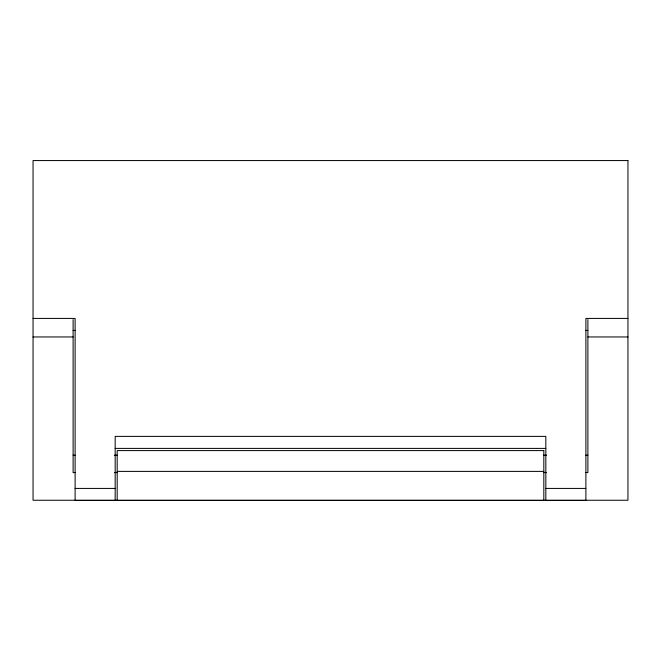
<?xml version="1.0" encoding="UTF-8"?>
<svg xmlns="http://www.w3.org/2000/svg" width="661" height="661" viewBox="0 0 661 661"><rect width="100%" height="100%" fill="white"/><g stroke="black" fill="none" stroke-linecap="round" stroke-linejoin="round"><path stroke-width="0.99" d="M33.05 318.42L75.114 318.42L75.114 500.435L115.171 500.435L115.171 436.376L545.829 436.376L545.829 500.435L585.886 500.435L585.886 318.42L627.95 318.42M73.065 330.434L75.114 330.434M585.886 330.434L587.935 330.434M33.05 336.953L73.107 336.953M587.893 336.953L627.95 336.953M115.171 448.398L545.829 448.398M73.107 455.198L75.172 455.198M114.378 455.198L117.468 455.198M543.532 455.198L546.622 455.198M585.828 455.198L587.893 455.198M117.179 471.392L543.821 471.392M75.172 472.574L73.107 472.574L73.107 319.577M114.378 472.574L117.468 472.574M543.532 472.574L546.622 472.574M585.828 472.574L587.893 472.574L587.893 319.577M75.114 488.421L115.171 488.421M545.829 488.421L585.886 488.421M627.95 160.565L33.05 160.565L33.05 500.253L627.95 500.253L627.95 160.565M543.821 450.579L117.179 450.579L117.179 500.435L543.821 500.435L543.821 450.579"/></g></svg>
